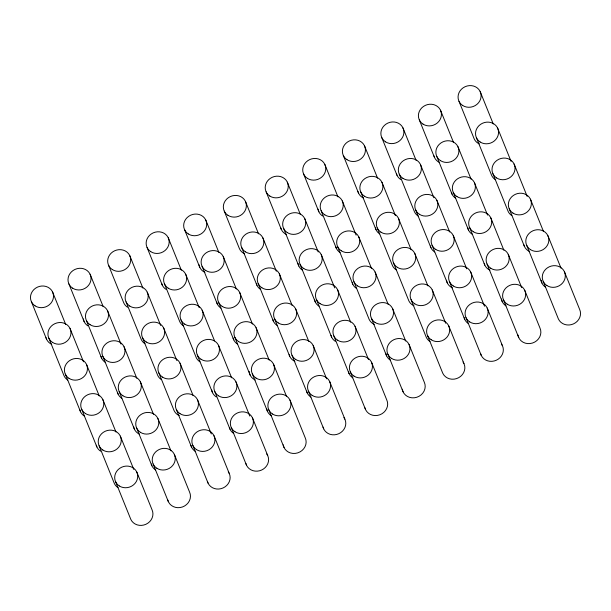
<?xml version="1.0" encoding="UTF-8"?>
<svg xmlns="http://www.w3.org/2000/svg" width="611" height="611" viewBox="0 0 611 611"><rect width="100%" height="100%" fill="white"/><g stroke="black" fill="none" stroke-linecap="round" stroke-linejoin="round"><path stroke-width="0.92" d="M564.388 271.658L579.602 309.319A11.647 10.708 -22 0 1 573.546 323.868A11.647 10.708 -22 0 1 558.416 319.003L543.202 281.35M547.914 235.716L561.005 268.122M530.447 199.194L543.538 231.6M514.111 164.054L527.201 196.459M497.637 128.111L511.079 161.388M480.177 91.589L493.268 123.995M526.728 245.408L541.942 283.061M509.261 208.886L524.475 246.539M492.924 173.745L508.138 211.398A11.647 10.708 -22 0 0 511.827 215.599M476.45 137.803L491.664 175.456A11.647 10.708 -22 0 0 495.353 179.657M458.991 101.281L474.205 138.934A11.647 10.708 -22 0 0 479.322 143.921M524.727 290.294L539.941 327.947A11.647 10.708 -22 0 1 532.456 343.046A11.647 10.708 -22 0 1 517.937 334.958M508.245 254.352L521.695 287.628M490.786 217.829L503.876 250.227M474.449 182.689L487.54 215.087M457.975 146.739L471.066 179.145M440.508 110.217L453.599 142.623M503.54 299.978L518.754 337.639M487.059 264.036L502.273 301.697M469.599 227.513L484.813 265.174M453.263 192.373L468.477 230.026M436.789 156.431L452.003 194.084M419.322 119.909L434.536 157.562M487.196 308.013L502.41 345.666M470.722 272.071L484.515 306.218M453.255 235.541L466.697 268.825M436.918 200.4L449.658 231.928M420.444 164.458L433.886 197.735M402.977 127.936L416.076 160.342M466.01 317.697L481.224 355.35M449.528 281.755L464.742 319.408M432.069 245.232L447.283 282.885M415.732 210.092L430.946 247.745M399.258 174.15L414.472 211.803A11.647 10.708 -22 0 0 418.161 216.004M381.791 137.628L397.005 175.281M448.726 325.884L463.94 363.537M432.244 289.942L445.694 323.219M414.785 253.42L427.876 285.818M398.448 218.28L411.188 249.807M381.974 182.338L395.416 215.614M364.507 145.815L377.598 178.213M427.54 335.576L442.754 373.229A11.647 10.708 -22 0 0 458.777 377.636A11.647 10.708 -22 0 0 463.001 361.949M411.058 299.634L426.272 337.287A11.647 10.708 -22 0 0 429.961 341.488M393.599 263.112L408.812 300.765A11.647 10.708 -22 0 0 413.93 305.744M377.262 227.964L392.476 265.625A11.647 10.708 -22 0 0 396.165 269.825M360.788 192.022L376.002 229.683M343.321 155.5L358.535 193.16M409.057 344.512L424.271 382.173A11.647 10.708 -22 0 1 416.794 397.265A11.647 10.708 -22 0 1 402.275 389.184M392.583 308.57L405.673 340.976M375.123 272.048L388.214 304.454M358.787 236.908L371.519 268.435M342.313 200.966L356.106 235.12M324.846 164.443L337.936 196.841M387.87 354.204L403.084 391.857M371.396 318.262L386.61 355.915M353.937 281.74L369.151 319.393A11.647 10.708 -22 0 0 374.268 324.38M337.6 246.6L352.814 284.252M321.119 210.658L336.333 248.31M303.659 174.135L318.873 211.788M371.526 362.231L386.74 399.892A11.647 10.708 -22 0 1 379.752 414.816A11.647 10.708 -22 0 1 364.935 407.835M355.052 326.289L368.502 359.566M337.593 289.767L350.683 322.173M321.256 254.627L334.698 287.903M304.782 218.685L318.224 251.961M287.315 182.162L300.406 214.56M350.34 371.923L365.554 409.576M333.866 335.981L349.08 373.634M316.406 299.459L331.62 337.112M300.07 264.319L315.284 301.971M283.596 228.369L298.81 266.029M266.129 191.846L281.343 229.507M329.657 381.493L344.871 419.154M313.183 345.551L326.625 378.828M295.716 309.029L308.807 341.434M279.38 273.888L292.119 305.416M262.906 237.946L276.348 271.223M245.446 201.424L258.537 233.822M308.471 391.185L323.685 428.838M291.997 355.243L307.211 392.896M274.53 318.721L289.744 356.373M258.193 283.58L273.407 321.233M241.719 247.631L256.933 285.291M224.26 211.108L239.474 248.769A11.647 10.708 -22 0 0 244.583 253.748M289.996 400.129L305.21 437.782A11.647 10.708 -22 0 1 297.725 452.881A11.647 10.708 -22 0 1 283.206 444.793M273.514 364.179L286.605 396.585M256.055 327.656L269.145 360.062M239.718 292.516L252.458 324.044M223.244 256.574L236.335 288.98M205.777 220.052L218.868 252.458M268.809 409.813L284.023 447.466M252.328 373.871L267.542 411.524M234.868 337.348L250.082 375.001M218.532 302.208L233.746 339.861M202.058 266.266L217.272 303.919M184.591 229.744L199.805 267.397M252.465 417.84L267.679 455.5M235.983 381.898L249.784 416.053M218.524 345.375L231.615 377.781M202.188 310.235L214.568 340.885M185.713 274.293L199.155 307.57M168.246 237.771L181.337 270.169M231.279 427.532L246.493 465.185M214.797 391.59L230.011 429.243M197.338 355.067L212.552 392.72M181.001 319.927L196.215 357.58A11.647 10.708 -22 0 0 199.904 361.781M164.527 283.985L179.741 321.638A11.647 10.708 -22 0 0 183.422 325.839M147.06 247.463L162.274 285.116M213.995 435.719L229.209 473.372M197.513 399.777L211.314 433.932M180.054 363.255L193.145 395.653M163.717 328.115L176.808 360.513M147.243 292.173L160.685 325.449M129.776 255.65L142.867 288.048M192.809 445.404L208.023 483.064M176.327 409.462L191.541 447.122M158.868 372.939L174.082 410.6A11.647 10.708 -22 0 0 179.199 415.579M142.531 337.799L157.745 375.46A11.647 10.708 -22 0 0 161.434 379.66M126.057 301.857L141.271 339.51A11.647 10.708 -22 0 0 144.952 343.718M108.59 265.334L123.804 302.987A11.647 10.708 -22 0 0 127.493 307.196M174.326 454.347L189.54 492.008A11.647 10.708 -22 0 1 182.552 506.931A11.647 10.708 -22 0 1 167.735 499.951M157.852 418.405L170.943 450.811M140.393 381.883L153.483 414.281M124.056 346.743L136.788 378.27M107.574 310.8L121.024 344.077M90.115 274.278L103.206 306.676M153.14 464.039L168.353 501.692M136.665 428.097L151.879 465.75M119.206 391.575L134.42 429.228M102.869 356.427L118.083 394.087M86.388 320.485L101.602 358.145M68.928 283.962L84.142 321.623M136.795 472.066L152.009 509.719A11.647 10.708 -22 0 1 145.953 524.269A11.647 10.708 -22 0 1 130.823 519.411L115.609 481.751M120.321 436.124L133.771 469.401M102.862 399.602L115.953 432M86.525 364.462L99.257 395.981M70.051 328.519L83.493 361.796M52.584 291.997L65.675 324.395M99.135 445.809L114.349 483.469A11.647 10.708 -22 0 0 118.038 487.67M81.675 409.286L96.889 446.947M65.339 374.146L80.553 411.806M48.857 338.204L64.071 375.864A11.647 10.708 -22 0 0 67.76 380.065M31.398 301.681L46.612 339.342M294.861 361.361A11.647 10.708 -22 0 1 289.125 354.632M255.199 379.989A11.647 10.708 -22 0 1 249.166 371.373M216.241 396.921A11.647 10.708 -22 0 1 211.742 390.047M139.537 434.207A11.647 10.708 -22 0 1 133.603 426.547M100.571 451.147A11.647 10.708 -22 0 1 96.263 445.205M195.23 451.323A11.647 10.708 -22 0 1 190.922 445.381M310.892 397.097A11.647 10.708 -22 0 1 306.585 391.155M155.568 469.951A11.647 10.708 -22 0 1 151.261 464.009M271.231 415.732A11.647 10.708 -22 0 1 266.732 408.851M233.7 433.443A11.647 10.708 -22 0 1 229.392 427.501M228.27 471.776A11.647 10.708 -22 0 1 223.145 487.922A11.647 10.708 -22 0 1 207.396 481.323M343.932 417.557A11.647 10.708 -22 0 1 338.815 433.695A11.647 10.708 -22 0 1 323.059 427.097M266.74 453.904A11.647 10.708 -22 0 1 261.615 470.042A11.647 10.708 -22 0 1 245.866 463.443M237.435 344.062A11.647 10.708 -22 0 1 233.119 338.12M204.922 272.384A11.647 10.708 -22 0 1 198.995 264.723M165.963 289.316A11.647 10.708 -22 0 1 161.655 283.374M260.622 289.492A11.647 10.708 -22 0 1 256.315 283.55M220.953 308.12A11.647 10.708 -22 0 1 216.645 302.178M87.831 325.823A11.647 10.708 -22 0 1 83.333 318.942M51.729 344.321A11.647 10.708 -22 0 1 45.993 337.6M105.291 362.346A11.647 10.708 -22 0 1 100.983 356.404M277.096 325.434A11.647 10.708 -22 0 1 272.789 319.492M121.765 398.288A11.647 10.708 -22 0 1 117.457 392.346M84.234 416.007A11.647 10.708 -22 0 1 79.926 410.065M501.471 344.069A11.647 10.708 -22 0 1 496.346 360.215A11.647 10.708 -22 0 1 480.597 353.616M379.683 233.883A11.647 10.708 -22 0 1 375.375 227.941M455.684 198.292A11.647 10.708 -22 0 1 451.376 192.35M322.562 215.989A11.647 10.708 -22 0 1 318.064 209.115M286.46 234.487A11.647 10.708 -22 0 1 280.724 227.766M363.652 198.14A11.647 10.708 -22 0 1 357.916 191.419M340.022 252.511A11.647 10.708 -22 0 1 335.714 246.569M489.93 270.154A11.647 10.708 -22 0 1 484.195 263.433M452.4 287.873A11.647 10.708 -22 0 1 446.473 280.212M302.491 270.23A11.647 10.708 -22 0 1 297.992 263.349M356.496 288.453A11.647 10.708 -22 0 1 352.188 282.511M318.965 306.172A11.647 10.708 -22 0 1 314.466 299.291M335.302 341.312A11.647 10.708 -22 0 1 330.994 335.37M529.592 251.526A11.647 10.708 -22 0 1 523.856 244.797M545.623 287.269A11.647 10.708 -22 0 1 541.125 280.388M352.768 377.835A11.647 10.708 -22 0 1 348.461 371.893M390.299 360.123A11.647 10.708 -22 0 1 385.801 353.242M505.961 305.897A11.647 10.708 -22 0 1 501.463 299.016M472.166 234.234A11.647 10.708 -22 0 1 467.667 227.353M434.635 251.953A11.647 10.708 -22 0 1 430.327 246.004M439.653 162.549A11.647 10.708 -22 0 1 433.917 155.828M400.694 179.481A11.647 10.708 -22 0 1 396.386 173.539M468.431 323.616A11.647 10.708 -22 0 1 464.123 317.674M546.891 285.551A11.647 10.708 -22 0 0 565.236 277.165A11.647 10.708 -22 0 0 549.258 266.801A11.647 10.708 -22 0 0 546.891 285.551M507.222 304.186A11.647 10.708 -22 0 0 525.575 295.793A11.647 10.708 -22 0 0 509.597 285.429A11.647 10.708 -22 0 0 507.222 304.186M469.691 321.898A11.647 10.708 -22 0 0 488.044 313.512A11.647 10.708 -22 0 0 472.066 303.148A11.647 10.708 -22 0 0 469.691 321.898M431.221 339.777A11.647 10.708 -22 0 0 449.574 331.383A11.647 10.708 -22 0 0 433.596 321.027A11.647 10.708 -22 0 0 431.221 339.777M391.559 358.405A11.647 10.708 -22 0 0 409.905 350.019A11.647 10.708 -22 0 0 393.935 339.655A11.647 10.708 -22 0 0 391.559 358.405M354.029 376.124A11.647 10.708 -22 0 0 372.374 367.73A11.647 10.708 -22 0 0 356.404 357.374A11.647 10.708 -22 0 0 354.029 376.124M312.16 395.386A11.647 10.708 -22 0 0 330.505 386.992A11.647 10.708 -22 0 0 314.528 376.636A11.647 10.708 -22 0 0 312.16 395.386M272.491 414.014A11.647 10.708 -22 0 0 290.844 405.628A11.647 10.708 -22 0 0 274.866 395.264A11.647 10.708 -22 0 0 272.491 414.014M234.96 431.733A11.647 10.708 -22 0 0 253.313 423.347A11.647 10.708 -22 0 0 237.335 412.983A11.647 10.708 -22 0 0 234.96 431.733M196.49 449.612A11.647 10.708 -22 0 0 214.843 441.218A11.647 10.708 -22 0 0 198.865 430.862A11.647 10.708 -22 0 0 196.49 449.612M156.828 468.24A11.647 10.708 -22 0 0 175.174 459.846A11.647 10.708 -22 0 0 159.204 449.49A11.647 10.708 -22 0 0 156.828 468.24M119.298 485.959A11.647 10.708 -22 0 0 137.643 477.565A11.647 10.708 -22 0 0 121.673 467.209A11.647 10.708 -22 0 0 119.298 485.959M530.409 249.609A11.647 10.708 -22 0 0 548.762 241.223A11.647 10.708 -22 0 0 532.784 230.859A11.647 10.708 -22 0 0 530.409 249.609M490.748 268.244A11.647 10.708 -22 0 0 509.1 259.851A11.647 10.708 -22 0 0 493.123 249.487A11.647 10.708 -22 0 0 490.748 268.244M453.217 285.956A11.647 10.708 -22 0 0 471.57 277.57A11.647 10.708 -22 0 0 455.592 267.206A11.647 10.708 -22 0 0 453.217 285.956M414.747 303.835A11.647 10.708 -22 0 0 433.092 295.441A11.647 10.708 -22 0 0 417.122 285.085A11.647 10.708 -22 0 0 414.747 303.835M375.085 322.463A11.647 10.708 -22 0 0 393.431 314.077A11.647 10.708 -22 0 0 377.453 303.713A11.647 10.708 -22 0 0 375.085 322.463M337.555 340.182A11.647 10.708 -22 0 0 355.9 331.788A11.647 10.708 -22 0 0 339.93 321.432A11.647 10.708 -22 0 0 337.555 340.182M295.678 359.444A11.647 10.708 -22 0 0 314.031 351.05A11.647 10.708 -22 0 0 298.053 340.694A11.647 10.708 -22 0 0 295.678 359.444M256.017 378.072A11.647 10.708 -22 0 0 274.362 369.686A11.647 10.708 -22 0 0 258.392 359.321A11.647 10.708 -22 0 0 256.017 378.072M218.486 395.791A11.647 10.708 -22 0 0 236.831 387.405A11.647 10.708 -22 0 0 220.861 377.04A11.647 10.708 -22 0 0 218.486 395.791M180.016 413.67A11.647 10.708 -22 0 0 198.361 405.276A11.647 10.708 -22 0 0 182.391 394.92A11.647 10.708 -22 0 0 180.016 413.67M140.354 432.298A11.647 10.708 -22 0 0 158.7 423.904A11.647 10.708 -22 0 0 142.722 413.548A11.647 10.708 -22 0 0 140.354 432.298M102.824 450.017A11.647 10.708 -22 0 0 121.169 441.623A11.647 10.708 -22 0 0 105.191 431.267A11.647 10.708 -22 0 0 102.824 450.017M512.95 213.086A11.647 10.708 -22 0 0 531.295 204.7A11.647 10.708 -22 0 0 515.325 194.336A11.647 10.708 -22 0 0 512.95 213.086M473.288 231.714A11.647 10.708 -22 0 0 491.634 223.328A11.647 10.708 -22 0 0 475.656 212.964A11.647 10.708 -22 0 0 473.288 231.714M435.758 249.433A11.647 10.708 -22 0 0 454.103 241.047A11.647 10.708 -22 0 0 438.125 230.683A11.647 10.708 -22 0 0 435.758 249.433M397.287 267.312A11.647 10.708 -22 0 0 415.633 258.919A11.647 10.708 -22 0 0 399.655 248.562A11.647 10.708 -22 0 0 397.287 267.312M357.618 285.94A11.647 10.708 -22 0 0 375.971 277.554A11.647 10.708 -22 0 0 359.994 267.19A11.647 10.708 -22 0 0 357.618 285.94M320.088 303.659A11.647 10.708 -22 0 0 338.441 295.266A11.647 10.708 -22 0 0 322.463 284.909A11.647 10.708 -22 0 0 320.088 303.659M419.421 214.293A11.647 10.708 -22 0 0 437.766 205.907A11.647 10.708 -22 0 0 421.789 195.543A11.647 10.708 -22 0 0 419.421 214.293M456.952 196.574A11.647 10.708 -22 0 0 475.297 188.188A11.647 10.708 -22 0 0 459.319 177.824A11.647 10.708 -22 0 0 456.952 196.574M496.613 177.946A11.647 10.708 -22 0 0 514.958 169.553A11.647 10.708 -22 0 0 498.988 159.196A11.647 10.708 -22 0 0 496.613 177.946M480.139 142.004A11.647 10.708 -22 0 0 498.484 133.61A11.647 10.708 -22 0 0 482.507 123.254A11.647 10.708 -22 0 0 480.139 142.004M462.672 105.482A11.647 10.708 -22 0 0 481.025 97.088A11.647 10.708 -22 0 0 465.047 86.731A11.647 10.708 -22 0 0 462.672 105.482M440.47 160.632A11.647 10.708 -22 0 0 458.823 152.246A11.647 10.708 -22 0 0 442.845 141.882A11.647 10.708 -22 0 0 440.47 160.632M423.011 124.109A11.647 10.708 -22 0 0 441.356 115.723A11.647 10.708 -22 0 0 425.386 105.359A11.647 10.708 -22 0 0 423.011 124.109M402.947 178.351A11.647 10.708 -22 0 0 421.292 169.965A11.647 10.708 -22 0 0 405.314 159.601A11.647 10.708 -22 0 0 402.947 178.351M385.48 141.828A11.647 10.708 -22 0 0 403.825 133.435A11.647 10.708 -22 0 0 387.855 123.078A11.647 10.708 -22 0 0 385.48 141.828M380.951 232.172A11.647 10.708 -22 0 0 399.296 223.779A11.647 10.708 -22 0 0 383.318 213.422A11.647 10.708 -22 0 0 380.951 232.172M364.469 196.23A11.647 10.708 -22 0 0 382.822 187.837A11.647 10.708 -22 0 0 366.844 177.48A11.647 10.708 -22 0 0 364.469 196.23M347.01 159.708A11.647 10.708 -22 0 0 365.355 151.314A11.647 10.708 -22 0 0 349.385 140.958A11.647 10.708 -22 0 0 347.01 159.708M341.282 250.8A11.647 10.708 -22 0 0 359.635 242.407A11.647 10.708 -22 0 0 343.657 232.05A11.647 10.708 -22 0 0 341.282 250.8M324.808 214.858A11.647 10.708 -22 0 0 343.161 206.465A11.647 10.708 -22 0 0 327.183 196.108A11.647 10.708 -22 0 0 324.808 214.858M307.348 178.336A11.647 10.708 -22 0 0 325.694 169.942A11.647 10.708 -22 0 0 309.716 159.586A11.647 10.708 -22 0 0 307.348 178.336M303.751 268.519A11.647 10.708 -22 0 0 322.104 260.126A11.647 10.708 -22 0 0 306.126 249.769A11.647 10.708 -22 0 0 303.751 268.519M287.277 232.577A11.647 10.708 -22 0 0 305.63 224.184A11.647 10.708 -22 0 0 289.652 213.827A11.647 10.708 -22 0 0 287.277 232.577M269.818 196.055A11.647 10.708 -22 0 0 288.163 187.661A11.647 10.708 -22 0 0 272.185 177.305A11.647 10.708 -22 0 0 269.818 196.055M278.219 322.921A11.647 10.708 -22 0 0 296.564 314.528A11.647 10.708 -22 0 0 280.594 304.171A11.647 10.708 -22 0 0 278.219 322.921M261.882 287.781A11.647 10.708 -22 0 0 280.228 279.387A11.647 10.708 -22 0 0 264.257 269.031A11.647 10.708 -22 0 0 261.882 287.781M245.408 251.839A11.647 10.708 -22 0 0 263.753 243.445A11.647 10.708 -22 0 0 247.776 233.089A11.647 10.708 -22 0 0 245.408 251.839M227.941 215.316A11.647 10.708 -22 0 0 246.294 206.923A11.647 10.708 -22 0 0 230.316 196.566A11.647 10.708 -22 0 0 227.941 215.316M238.557 341.549A11.647 10.708 -22 0 0 256.903 333.163A11.647 10.708 -22 0 0 240.925 322.799A11.647 10.708 -22 0 0 238.557 341.549M222.221 306.409A11.647 10.708 -22 0 0 240.566 298.023A11.647 10.708 -22 0 0 224.588 287.659A11.647 10.708 -22 0 0 222.221 306.409M205.739 270.467A11.647 10.708 -22 0 0 224.092 262.073A11.647 10.708 -22 0 0 208.114 251.717A11.647 10.708 -22 0 0 205.739 270.467M188.28 233.944A11.647 10.708 -22 0 0 206.625 225.551A11.647 10.708 -22 0 0 190.655 215.194A11.647 10.708 -22 0 0 188.28 233.944M201.027 359.268A11.647 10.708 -22 0 0 219.372 350.874A11.647 10.708 -22 0 0 203.394 340.518A11.647 10.708 -22 0 0 201.027 359.268M184.69 324.128A11.647 10.708 -22 0 0 203.035 315.734A11.647 10.708 -22 0 0 187.058 305.378A11.647 10.708 -22 0 0 184.69 324.128M168.208 288.186A11.647 10.708 -22 0 0 186.561 279.792A11.647 10.708 -22 0 0 170.584 269.436A11.647 10.708 -22 0 0 168.208 288.186M150.749 251.663A11.647 10.708 -22 0 0 169.094 243.27A11.647 10.708 -22 0 0 153.124 232.913A11.647 10.708 -22 0 0 150.749 251.663M162.557 377.147A11.647 10.708 -22 0 0 180.902 368.754A11.647 10.708 -22 0 0 164.924 358.39A11.647 10.708 -22 0 0 162.557 377.147M146.22 342A11.647 10.708 -22 0 0 164.565 333.614A11.647 10.708 -22 0 0 148.588 323.25A11.647 10.708 -22 0 0 146.22 342M129.738 306.058A11.647 10.708 -22 0 0 148.091 297.672A11.647 10.708 -22 0 0 132.113 287.307A11.647 10.708 -22 0 0 129.738 306.058M112.279 269.535A11.647 10.708 -22 0 0 130.624 261.149A11.647 10.708 -22 0 0 114.654 250.785A11.647 10.708 -22 0 0 112.279 269.535M122.887 395.775A11.647 10.708 -22 0 0 141.24 387.382A11.647 10.708 -22 0 0 125.263 377.025A11.647 10.708 -22 0 0 122.887 395.775M85.357 413.494A11.647 10.708 -22 0 0 103.71 405.101A11.647 10.708 -22 0 0 87.732 394.744A11.647 10.708 -22 0 0 85.357 413.494M106.551 360.635A11.647 10.708 -22 0 0 124.904 352.242A11.647 10.708 -22 0 0 108.926 341.885A11.647 10.708 -22 0 0 106.551 360.635M69.02 378.354A11.647 10.708 -22 0 0 87.373 369.961A11.647 10.708 -22 0 0 71.395 359.596A11.647 10.708 -22 0 0 69.02 378.354M90.077 324.693A11.647 10.708 -22 0 0 108.422 316.299A11.647 10.708 -22 0 0 92.452 305.943A11.647 10.708 -22 0 0 90.077 324.693M72.617 288.171A11.647 10.708 -22 0 0 90.963 279.777A11.647 10.708 -22 0 0 74.985 269.42A11.647 10.708 -22 0 0 72.617 288.171M52.546 342.412A11.647 10.708 -22 0 0 70.899 334.018A11.647 10.708 -22 0 0 54.921 323.654A11.647 10.708 -22 0 0 52.546 342.412M35.087 305.882A11.647 10.708 -22 0 0 53.432 297.496A11.647 10.708 -22 0 0 37.454 287.132A11.647 10.708 -22 0 0 35.087 305.882"/></g></svg>
